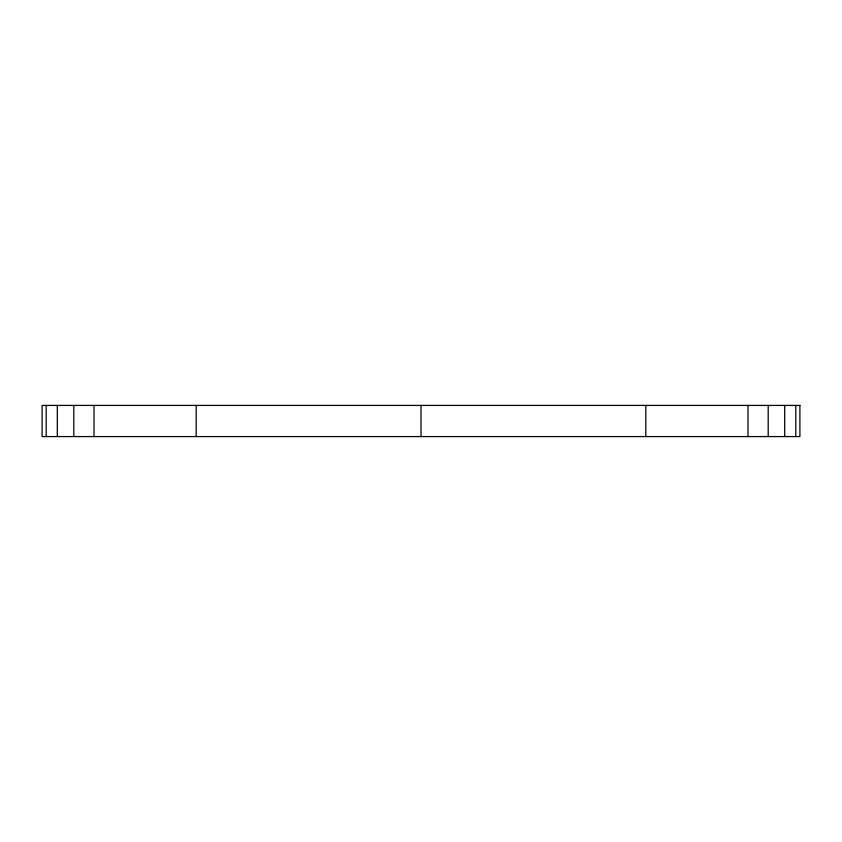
<?xml version="1.0" encoding="UTF-8"?>
<svg xmlns="http://www.w3.org/2000/svg" width="842" height="842" viewBox="0 0 842 842"><rect width="100%" height="100%" fill="white"/><g stroke="black" fill="none" stroke-linecap="round" stroke-linejoin="round"><path stroke-width="1.26" d="M795.816 405.423L795.816 436.577M784.691 405.423L784.691 436.577M768.199 405.423L768.199 436.577M747.991 405.423L747.991 436.577M645.814 405.423L645.814 436.577M421 405.423L421 436.577M196.186 405.423L196.186 436.577M94.009 405.423L94.009 436.577M73.801 405.423L73.801 436.577M57.309 405.423L57.309 436.577M46.184 405.423L46.184 436.577M799.9 405.423L42.1 405.423L42.1 436.577L799.9 436.577L799.9 405.423"/></g></svg>
